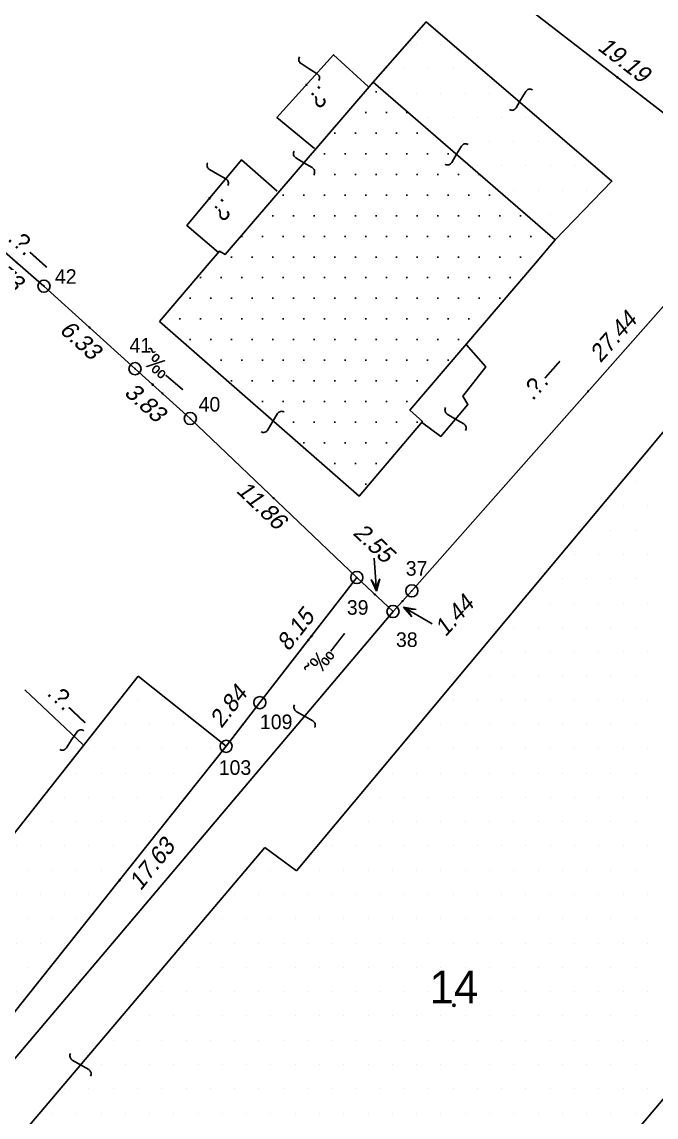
# Model space of a CAD drawing. Header units: millimetres. Extents: x 199469 to 200356, y 746544 to 746866.
# Drawn here: x 200162.6 to 200195.2, y 746653.9 to 746710.3 of the extents above; entities that cross this region are included whole.
import ezdxf
from ezdxf.enums import TextEntityAlignment as Align

# ---------------------------------------------------------------- set-up
doc = ezdxf.new("R2010")
doc.units = ezdxf.units.MM
doc.header["$LTSCALE"] = 3
doc.linetypes.add('DASHED2', pattern=[0.375, 0.25, -0.125])
for name, color, linetype in [('C1603_1', 7, 'Continuous'), ('C1609_1', 52, 'Continuous'), ('C1611_1', 6, 'Continuous'), ('C1660_1', 240, 'Continuous'), ('C1680', 7, 'Continuous'), ('C1690', 7, 'Continuous'), ('gvul_temp', 51, 'Continuous'), ('M2200', 80, 'Continuous'), ('M2299', 80, 'Continuous'), ('M2602', 9, 'Continuous'), ('M2605', 9, 'Continuous')]:
    doc.layers.add(name, color=color, linetype=linetype)
doc.styles.add('HANIT_TEXT', font='hebtxt')
doc.styles.add('HEBTXT', font='hebtxt')
doc.styles.add('HEBTXT2', font='HEBTXT')
doc.styles.add('TAZAR_HEBTXT', font='HEBTXT')

# ---------------------------------------------------------------- blocks, each defined once
blk = doc.blocks.new('M2605_P')
at = {"style": 'HANIT_TEXT'}
blk.add_attdef('NAME', text='', height=1.389, rotation=0, dxfattribs=at).set_placement((0, 0.5), align=Align.BOTTOM_CENTER)
blk.add_attdef('HEIGHT', text='', height=1.6, rotation=0, dxfattribs=at).set_placement((0, -1), align=Align.TOP_CENTER)
at = {"style": 'HANIT_TEXT', "flags": 1}
blk.add_attdef('MARK', text='', height=1.6, rotation=0, dxfattribs=at).set_placement((0, -3), align=Align.TOP_CENTER)
blk = doc.blocks.new('C1692')
at = {"color": 255}
blk.add_circle((0, 0), 0.05, dxfattribs=at)
at = {"style": 'HEBTXT2'}
blk.add_attdef('TEXT', text='', height=1.4, dxfattribs=at).set_placement((0, 1.5), align=Align.MIDDLE)
blk = doc.blocks.new('*X67')
at = {"color": 0}
for p, q in [((200167.5, 746665), (200167.5, 746665)), ((200168.75, 746665), (200168.75, 746665)), ((200165.625, 746663.75), (200165.625, 746663.75)), ((200166.875, 746663.75), (200166.875, 746663.75)), ((200168.125, 746663.75), (200168.125, 746663.75)), ((200169.375, 746663.75), (200169.375, 746663.75)), ((200165, 746662.5), (200165, 746662.5)), ((200166.25, 746662.5), (200166.25, 746662.5)), ((200167.5, 746662.5), (200167.5, 746662.5)), ((200168.75, 746662.5), (200168.75, 746662.5)), ((200170, 746662.5), (200170, 746662.5)), ((200171.25, 746662.5), (200171.25, 746662.5)), ((200164.375, 746661.25), (200164.375, 746661.25)), ((200165.625, 746661.25), (200165.625, 746661.25)), ((200166.875, 746661.25), (200166.875, 746661.25)), ((200168.125, 746661.25), (200168.125, 746661.25)), ((200169.375, 746661.25), (200169.375, 746661.25)), ((200170.625, 746661.25), (200170.625, 746661.25)), ((200163.75, 746660), (200163.75, 746660)), ((200165, 746660), (200165, 746660)), ((200166.25, 746660), (200166.25, 746660)), ((200167.5, 746660), (200167.5, 746660)), ((200168.75, 746660), (200168.75, 746660)), ((200161.875, 746658.75), (200161.875, 746658.75)), ((200163.125, 746658.75), (200163.125, 746658.75)), ((200164.375, 746658.75), (200164.375, 746658.75)), ((200165.625, 746658.75), (200165.625, 746658.75)), ((200166.875, 746658.75), (200166.875, 746658.75)), ((200168.125, 746658.75), (200168.125, 746658.75)), ((200161.25, 746657.5), (200161.25, 746657.5)), ((200162.5, 746657.5), (200162.5, 746657.5)), ((200163.75, 746657.5), (200163.75, 746657.5)), ((200165, 746657.5), (200165, 746657.5)), ((200166.25, 746657.5), (200166.25, 746657.5)), ((200167.5, 746657.5), (200167.5, 746657.5)), ((200160.625, 746656.25), (200160.625, 746656.25)), ((200161.875, 746656.25), (200161.875, 746656.25)), ((200163.125, 746656.25), (200163.125, 746656.25)), ((200164.375, 746656.25), (200164.375, 746656.25)), ((200165.625, 746656.25), (200165.625, 746656.25)), ((200158.75, 746655), (200158.75, 746655)), ((200160, 746655), (200160, 746655)), ((200161.25, 746655), (200161.25, 746655)), ((200162.5, 746655), (200162.5, 746655)), ((200163.75, 746655), (200163.75, 746655)), ((200165, 746655), (200165, 746655)), ((200158.125, 746653.75), (200158.125, 746653.75)), ((200159.375, 746653.75), (200159.375, 746653.75)), ((200160.625, 746653.75), (200160.625, 746653.75)), ((200161.875, 746653.75), (200161.875, 746653.75)), ((200163.125, 746653.75), (200163.125, 746653.75)), ((200164.375, 746653.75), (200164.375, 746653.75)), ((200157.5, 746652.5), (200157.5, 746652.5)), ((200158.75, 746652.5), (200158.75, 746652.5)), ((200160, 746652.5), (200160, 746652.5)), ((200161.25, 746652.5), (200161.25, 746652.5)), ((200162.5, 746652.5), (200162.5, 746652.5)), ((200163.75, 746652.5), (200163.75, 746652.5)), ((200158.125, 746651.25), (200158.125, 746651.25)), ((200159.375, 746651.25), (200159.375, 746651.25)), ((200160.625, 746651.25), (200160.625, 746651.25)), ((200161.875, 746651.25), (200161.875, 746651.25)), ((200160, 746650), (200160, 746650)), ((200161.25, 746650), (200161.25, 746650))]:
    blk.add_line(p, q, dxfattribs=at)
blk = doc.blocks.new('*X84')
at = {"color": 0}
for p, q in [((200181.875, 746698.75), (200181.875, 746698.75)), ((200183.125, 746698.75), (200183.125, 746698.75)), ((200181.25, 746697.5), (200181.25, 746697.5)), ((200182.5, 746697.5), (200182.5, 746697.5)), ((200183.75, 746697.5), (200183.75, 746697.5)), ((200185, 746697.5), (200185, 746697.5)), ((200180.625, 746696.25), (200180.625, 746696.25)), ((200181.875, 746696.25), (200181.875, 746696.25)), ((200183.125, 746696.25), (200183.125, 746696.25)), ((200184.375, 746696.25), (200184.375, 746696.25)), ((200185.625, 746696.25), (200185.625, 746696.25)), ((200182.5, 746695), (200182.5, 746695)), ((200183.75, 746695), (200183.75, 746695)), ((200185, 746695), (200185, 746695)), ((200186.25, 746695), (200186.25, 746695)), ((200187.5, 746695), (200187.5, 746695)), ((200184.375, 746693.75), (200184.375, 746693.75)), ((200185.625, 746693.75), (200185.625, 746693.75)), ((200186.875, 746693.75), (200186.875, 746693.75)), ((200188.125, 746693.75), (200188.125, 746693.75)), ((200189.375, 746693.75), (200189.375, 746693.75)), ((200185, 746692.5), (200185, 746692.5)), ((200186.25, 746692.5), (200186.25, 746692.5)), ((200187.5, 746692.5), (200187.5, 746692.5)), ((200188.75, 746692.5), (200188.75, 746692.5)), ((200190, 746692.5), (200190, 746692.5)), ((200186.875, 746691.25), (200186.875, 746691.25)), ((200188.125, 746691.25), (200188.125, 746691.25)), ((200189.375, 746691.25), (200189.375, 746691.25)), ((200190.625, 746691.25), (200190.625, 746691.25)), ((200187.5, 746690), (200187.5, 746690)), ((200188.75, 746690), (200188.75, 746690)), ((200190, 746690), (200190, 746690))]:
    blk.add_line(p, q, dxfattribs=at)
blk = doc.blocks.new('*X41')
at = {"color": 0}
for p, q in [((200181.875, 746698.75), (200181.875, 746698.75)), ((200183.125, 746698.75), (200183.125, 746698.75)), ((200181.25, 746697.5), (200181.25, 746697.5)), ((200182.5, 746697.5), (200182.5, 746697.5)), ((200183.75, 746697.5), (200183.75, 746697.5)), ((200185, 746697.5), (200185, 746697.5)), ((200180.625, 746696.25), (200180.625, 746696.25)), ((200181.875, 746696.25), (200181.875, 746696.25)), ((200183.125, 746696.25), (200183.125, 746696.25)), ((200184.375, 746696.25), (200184.375, 746696.25)), ((200185.625, 746696.25), (200185.625, 746696.25)), ((200182.5, 746695), (200182.5, 746695)), ((200183.75, 746695), (200183.75, 746695)), ((200185, 746695), (200185, 746695)), ((200186.25, 746695), (200186.25, 746695)), ((200187.5, 746695), (200187.5, 746695)), ((200184.375, 746693.75), (200184.375, 746693.75)), ((200185.625, 746693.75), (200185.625, 746693.75)), ((200186.875, 746693.75), (200186.875, 746693.75)), ((200188.125, 746693.75), (200188.125, 746693.75)), ((200189.375, 746693.75), (200189.375, 746693.75)), ((200185, 746692.5), (200185, 746692.5)), ((200186.25, 746692.5), (200186.25, 746692.5)), ((200187.5, 746692.5), (200187.5, 746692.5)), ((200188.75, 746692.5), (200188.75, 746692.5)), ((200190, 746692.5), (200190, 746692.5)), ((200186.875, 746691.25), (200186.875, 746691.25)), ((200188.125, 746691.25), (200188.125, 746691.25)), ((200189.375, 746691.25), (200189.375, 746691.25)), ((200190.625, 746691.25), (200190.625, 746691.25)), ((200187.5, 746690), (200187.5, 746690)), ((200188.75, 746690), (200188.75, 746690)), ((200190, 746690), (200190, 746690))]:
    blk.add_line(p, q, dxfattribs=at)
blk = doc.blocks.new('C1690')
blk.add_lwpolyline([(0.211, 1.231, 0.414214), (-0.119, 0.772), (0.007, 0), (0.154, -0.774, -0.414214), (-0.163, -1.243)], format="xyb")
blk = doc.blocks.new('C1603')
at = {"color": 255}
blk.add_circle((0, 0), 0.1, dxfattribs=at)
at = {"style": 'HEBTXT2', "width": 3}
blk.add_attdef('CROSS', text='', height=4, dxfattribs=at).set_placement((0, 1.5), align=Align.MIDDLE)
at = {"style": 'HEBTXT2'}
blk.add_attdef('PARCEL_NAME', text='', height=2.7, dxfattribs=at).set_placement((0, 1.5), align=Align.MIDDLE)
at = {"style": 'HEBTXT2', "flags": 1}
for tag, p in [('GUSH', (0, -1)), ('PARCEL_STATUS', (0, -2.5)), ('PARCEL_SOURCE', (0, -4)), ('LEGAL_AREA', (0, -5.5)), ('CALC_AREA', (0, -7)), ('PARCEL_PREVIOUS', (0, -8.5)), ('GUSH_PREVIOUS', (0, -10)), ('TABA_PLAN', (0, -11.5)), ('TABA_MIGRASH', (0, -13)), ('TABA_YEUD', (0, -14.5)), ('COMMENT', (0, -16))]:
    blk.add_attdef(tag, text='', height=1, dxfattribs=at).set_placement(p, align=Align.MIDDLE)
blk = doc.blocks.new('M2602_P')
at = {"style": 'HANIT_TEXT'}
blk.add_attdef('NAME', text='', height=1.389, dxfattribs=at).set_placement((0, 0.5), align=Align.BOTTOM_CENTER)
blk.add_attdef('HEIGHT', text='', height=1.6, dxfattribs=at).set_placement((0, -1), align=Align.TOP_CENTER)
at = {"style": 'HANIT_TEXT', "flags": 1}
blk.add_attdef('MARK', text='', height=1.6, dxfattribs=at).set_placement((0, -3), align=Align.TOP_CENTER)
blk = doc.blocks.new('C1609')
blk.add_circle((0, 0), 0.04)
at = {"style": 'HEBTXT', "width": 10}
blk.add_attdef('CROSS', text='', height=1.4, dxfattribs=at).set_placement((0, 1.5), align=Align.CENTER)
at = {"style": 'HEBTXT'}
for tag in ['LEGAL_LENGTH', 'RADIUS']:
    blk.add_attdef(tag, text='', height=1.4, dxfattribs=at).set_placement((0, 1.5), align=Align.CENTER)
at = {"style": 'HEBTXT', "oblique": 12}
blk.add_attdef('CALC_LENGTH', text='', height=1.4, dxfattribs=at).set_placement((0, -1.5), align=Align.TOP_CENTER)
at = {"style": 'HEBTXT', "flags": 1}
for tag, p in [('LINE_NAME', (0, -4)), ('TOPO', (0, -5.5)), ('COMMENT', (0, -7))]:
    blk.add_attdef(tag, text='', height=1, dxfattribs=at).set_placement(p, align=Align.MIDDLE_CENTER)
blk = doc.blocks.new('C1611')
blk.add_circle((0, 0), 0.5)
at = {"color": 255}
blk.add_point((0, 0), dxfattribs=at)
at = {"style": 'HEBTXT2'}
blk.add_attdef('POINT_NAME', text='', height=1.5, dxfattribs=at).set_placement((0, 1.5), align=Align.BOTTOM_CENTER)
blk.add_attdef('MARK_DESC', text='', height=1.2, dxfattribs=at).set_placement((2, 0), align=Align.MIDDLE_LEFT)
at = {"style": 'HEBTXT2', "flags": 1}
for tag, p in [('MARK', (0, -2)), ('CLASS', (0, -3.5)), ('SOURCE', (0, -5)), ('TOPO', (0, -6.5)), ('HEIGHT', (0, -8)), ('COMMENT', (0, -9.5))]:
    blk.add_attdef(tag, text='', height=1, dxfattribs=at).set_placement(p, align=Align.MIDDLE)
blk = doc.blocks.new('HETZ')
for p, q in [((0, 0), (-1, 0.35)), ((-0.3, 0), (-1, 0.35)), ((0, 0), (-1, -0.35)), ((-1, -0.35), (-0.3, 0))]:
    blk.add_line(p, q)

msp = doc.modelspace()

# ---------------------------------------------------------------- hatches: boundary and pattern name
at = {"layer": 'M2200'}
h = msp.add_hatch(dxfattribs=at)
h.set_pattern_fill('DOTS', color=256, scale=17)
h.set_pattern_definition([(0, (1.0367, 10.3738), (0.53125, 1.0625), [0, -1.0625])])
h.paths.add_polyline_path([(200189.029, 746697.874), (200190.047, 746699.064), (200180.677, 746707.194), (200173.047, 746698.314), (200172.767, 746698.494), (200172.237, 746697.874), (200169.667, 746694.864), (200179.957, 746685.884), (200183.207, 746689.724), (200182.557, 746690.304)])

# ---------------------------------------------------------------- linework, layer by layer
at = {"layer": 'C1660_1'}
for p, q in [((200200.834, 746701.561), (200185.662, 746713.311)), ((200200.834, 746701.561), (200182.662, 746680.999)), ((200160.907, 746699.134), (200163.724, 746696.686)), ((200163.724, 746696.686), (200168.412, 746692.436)), ((200171.256, 746689.874), (200168.412, 746692.436)), ((200171.256, 746689.874), (200179.834, 746681.686)), ((200179.834, 746681.686), (200174.834, 746675.249)), ((200179.834, 746681.686), (200181.693, 746679.936)), ((200182.662, 746680.999), (200181.693, 746679.936)), ((200174.834, 746675.249), (200173.099, 746672.999)), ((200173.099, 746672.999), (200162.127, 746659.204))]:
    msp.add_line(p, q, dxfattribs=at)
at = {"layer": 'C1680', "linetype": 'Continuous'}
for p, q in [((200180.715, 746682.691), (200180.837, 746680.986)), ((200183.716, 746679.296), (200182.238, 746680.164))]:
    msp.add_line(p, q, dxfattribs=at)
at = {"layer": 'gvul_temp'}
for p, q in [((200200.834, 746701.561), (200185.662, 746713.311)), ((200200.834, 746701.561), (200182.662, 746680.999)), ((200160.907, 746699.134), (200163.724, 746696.686)), ((200163.724, 746696.686), (200168.412, 746692.436)), ((200171.256, 746689.874), (200168.412, 746692.436)), ((200171.256, 746689.874), (200179.834, 746681.686)), ((200179.834, 746681.686), (200174.834, 746675.249)), ((200179.834, 746681.686), (200181.693, 746679.936)), ((200182.662, 746680.999), (200181.693, 746679.936)), ((200174.834, 746675.249), (200173.099, 746672.999)), ((200173.099, 746672.999), (200162.127, 746659.204))]:
    msp.add_line(p, q, dxfattribs=at)
at = {"layer": 'M2200'}
for p, q in [((200176.717, 746666.594), (200200.297, 746694.794)), ((200217.257, 746680.494), (200180.667, 746637.154)), ((200151.577, 746644.354), (200181.693, 746679.936)), ((200157.733, 746662.871), (200168.577, 746676.604)), ((200168.577, 746676.604), (200173.099, 746672.999)), ((200161.837, 746652.164), (200175.097, 746667.794)), ((200175.097, 746667.794), (200176.717, 746666.594))]:
    msp.add_line(p, q, dxfattribs=at)
for points in [[(200180.677, 746707.184), (200183.407, 746710.284), (200192.967, 746702.084), (200190.047, 746699.064)], [(200180.677, 746707.184), (200183.407, 746710.284), (200192.967, 746702.084), (200190.047, 746699.064)], [(200177.657, 746703.764), (200175.717, 746705.374), (200178.637, 746708.594), (200180.437, 746706.954)], [(200177.657, 746703.764), (200175.717, 746705.374), (200178.637, 746708.594), (200180.437, 746706.954)], [(200172.237, 746697.874), (200172.767, 746698.494), (200173.047, 746698.314), (200180.677, 746707.194), (200190.047, 746699.064), (200189.029, 746697.874)], [(200172.237, 746697.874), (200172.767, 746698.494), (200173.047, 746698.314), (200180.677, 746707.194), (200190.047, 746699.064), (200189.029, 746697.874)], [(200175.727, 746701.574), (200173.897, 746703.194), (200171.087, 746699.814), (200172.704, 746698.421)], [(200175.727, 746701.574), (200173.897, 746703.194), (200171.087, 746699.814), (200172.704, 746698.421)], [(200169.667, 746694.864), (200172.237, 746697.874)], [(200189.029, 746697.874), (200182.557, 746690.304), (200183.207, 746689.724), (200179.957, 746685.884), (200169.667, 746694.864)], [(200185.453, 746693.691), (200186.467, 746692.534), (200185.287, 746691.024), (200185.547, 746690.594), (200184.147, 746688.954), (200183.168, 746689.678)]]:
    msp.add_lwpolyline(points, dxfattribs=at)
at = {"layer": 'M2299'}
for p, q in [((200194.787, 746687.874), (200194.787, 746687.874)), ((200194.162, 746686.624), (200194.162, 746686.624)), ((200193.537, 746685.374), (200193.537, 746685.374)), ((200194.787, 746685.374), (200194.787, 746685.374)), ((200191.662, 746684.124), (200191.662, 746684.124)), ((200192.912, 746684.124), (200192.912, 746684.124)), ((200194.162, 746684.124), (200194.162, 746684.124)), ((200191.037, 746682.874), (200191.037, 746682.874)), ((200192.287, 746682.874), (200192.287, 746682.874)), ((200193.537, 746682.874), (200193.537, 746682.874)), ((200194.787, 746682.874), (200194.787, 746682.874)), ((200190.412, 746681.624), (200190.412, 746681.624)), ((200191.662, 746681.624), (200191.662, 746681.624)), ((200192.912, 746681.624), (200192.912, 746681.624)), ((200194.162, 746681.624), (200194.162, 746681.624)), ((200188.537, 746680.374), (200188.537, 746680.374)), ((200189.787, 746680.374), (200189.787, 746680.374)), ((200191.037, 746680.374), (200191.037, 746680.374)), ((200192.287, 746680.374), (200192.287, 746680.374)), ((200193.537, 746680.374), (200193.537, 746680.374)), ((200194.787, 746680.374), (200194.787, 746680.374)), ((200187.912, 746679.124), (200187.912, 746679.124)), ((200189.162, 746679.124), (200189.162, 746679.124)), ((200190.412, 746679.124), (200190.412, 746679.124)), ((200191.662, 746679.124), (200191.662, 746679.124)), ((200192.912, 746679.124), (200192.912, 746679.124)), ((200194.162, 746679.124), (200194.162, 746679.124)), ((200187.287, 746677.874), (200187.287, 746677.874)), ((200188.537, 746677.874), (200188.537, 746677.874)), ((200189.787, 746677.874), (200189.787, 746677.874)), ((200191.037, 746677.874), (200191.037, 746677.874)), ((200192.287, 746677.874), (200192.287, 746677.874)), ((200193.537, 746677.874), (200193.537, 746677.874)), ((200194.787, 746677.874), (200194.787, 746677.874)), ((200185.412, 746676.624), (200185.412, 746676.624)), ((200186.662, 746676.624), (200186.662, 746676.624)), ((200187.912, 746676.624), (200187.912, 746676.624)), ((200189.162, 746676.624), (200189.162, 746676.624)), ((200190.412, 746676.624), (200190.412, 746676.624)), ((200191.662, 746676.624), (200191.662, 746676.624)), ((200192.912, 746676.624), (200192.912, 746676.624)), ((200194.162, 746676.624), (200194.162, 746676.624)), ((200184.787, 746675.374), (200184.787, 746675.374)), ((200186.037, 746675.374), (200186.037, 746675.374)), ((200187.287, 746675.374), (200187.287, 746675.374)), ((200188.537, 746675.374), (200188.537, 746675.374)), ((200189.787, 746675.374), (200189.787, 746675.374)), ((200191.037, 746675.374), (200191.037, 746675.374)), ((200192.287, 746675.374), (200192.287, 746675.374)), ((200193.537, 746675.374), (200193.537, 746675.374)), ((200194.787, 746675.374), (200194.787, 746675.374)), ((200184.162, 746674.124), (200184.162, 746674.124)), ((200185.412, 746674.124), (200185.412, 746674.124)), ((200186.662, 746674.124), (200186.662, 746674.124)), ((200187.912, 746674.124), (200187.912, 746674.124)), ((200189.162, 746674.124), (200189.162, 746674.124)), ((200190.412, 746674.124), (200190.412, 746674.124)), ((200191.662, 746674.124), (200191.662, 746674.124)), ((200192.912, 746674.124), (200192.912, 746674.124)), ((200194.162, 746674.124), (200194.162, 746674.124)), ((200182.287, 746672.874), (200182.287, 746672.874)), ((200183.537, 746672.874), (200183.537, 746672.874)), ((200184.787, 746672.874), (200184.787, 746672.874)), ((200186.037, 746672.874), (200186.037, 746672.874)), ((200187.287, 746672.874), (200187.287, 746672.874)), ((200188.537, 746672.874), (200188.537, 746672.874)), ((200189.787, 746672.874), (200189.787, 746672.874)), ((200191.037, 746672.874), (200191.037, 746672.874)), ((200192.287, 746672.874), (200192.287, 746672.874)), ((200193.537, 746672.874), (200193.537, 746672.874)), ((200194.787, 746672.874), (200194.787, 746672.874)), ((200181.662, 746671.624), (200181.662, 746671.624)), ((200182.912, 746671.624), (200182.912, 746671.624)), ((200184.162, 746671.624), (200184.162, 746671.624)), ((200185.412, 746671.624), (200185.412, 746671.624)), ((200186.662, 746671.624), (200186.662, 746671.624)), ((200187.912, 746671.624), (200187.912, 746671.624)), ((200189.162, 746671.624), (200189.162, 746671.624)), ((200190.412, 746671.624), (200190.412, 746671.624)), ((200191.662, 746671.624), (200191.662, 746671.624)), ((200192.912, 746671.624), (200192.912, 746671.624)), ((200194.162, 746671.624), (200194.162, 746671.624)), ((200181.037, 746670.374), (200181.037, 746670.374)), ((200182.287, 746670.374), (200182.287, 746670.374)), ((200183.537, 746670.374), (200183.537, 746670.374)), ((200184.787, 746670.374), (200184.787, 746670.374)), ((200186.037, 746670.374), (200186.037, 746670.374)), ((200187.287, 746670.374), (200187.287, 746670.374)), ((200188.537, 746670.374), (200188.537, 746670.374)), ((200189.787, 746670.374), (200189.787, 746670.374)), ((200191.037, 746670.374), (200191.037, 746670.374)), ((200192.287, 746670.374), (200192.287, 746670.374)), ((200193.537, 746670.374), (200193.537, 746670.374)), ((200194.787, 746670.374), (200194.787, 746670.374)), ((200179.162, 746669.124), (200179.162, 746669.124)), ((200180.412, 746669.124), (200180.412, 746669.124)), ((200181.662, 746669.124), (200181.662, 746669.124)), ((200182.912, 746669.124), (200182.912, 746669.124)), ((200184.162, 746669.124), (200184.162, 746669.124)), ((200185.412, 746669.124), (200185.412, 746669.124)), ((200186.662, 746669.124), (200186.662, 746669.124)), ((200187.912, 746669.124), (200187.912, 746669.124)), ((200189.162, 746669.124), (200189.162, 746669.124)), ((200190.412, 746669.124), (200190.412, 746669.124)), ((200191.662, 746669.124), (200191.662, 746669.124)), ((200192.912, 746669.124), (200192.912, 746669.124)), ((200194.162, 746669.124), (200194.162, 746669.124)), ((200178.537, 746667.874), (200178.537, 746667.874)), ((200179.787, 746667.874), (200179.787, 746667.874)), ((200181.037, 746667.874), (200181.037, 746667.874)), ((200182.287, 746667.874), (200182.287, 746667.874)), ((200183.537, 746667.874), (200183.537, 746667.874)), ((200184.787, 746667.874), (200184.787, 746667.874)), ((200186.037, 746667.874), (200186.037, 746667.874)), ((200187.287, 746667.874), (200187.287, 746667.874)), ((200188.537, 746667.874), (200188.537, 746667.874)), ((200189.787, 746667.874), (200189.787, 746667.874)), ((200191.037, 746667.874), (200191.037, 746667.874)), ((200192.287, 746667.874), (200192.287, 746667.874)), ((200193.537, 746667.874), (200193.537, 746667.874)), ((200194.787, 746667.874), (200194.787, 746667.874)), ((200174.162, 746666.624), (200174.162, 746666.624)), ((200175.412, 746666.624), (200175.412, 746666.624)), ((200176.662, 746666.624), (200176.662, 746666.624)), ((200177.912, 746666.624), (200177.912, 746666.624)), ((200179.162, 746666.624), (200179.162, 746666.624)), ((200180.412, 746666.624), (200180.412, 746666.624)), ((200181.662, 746666.624), (200181.662, 746666.624)), ((200182.912, 746666.624), (200182.912, 746666.624)), ((200184.162, 746666.624), (200184.162, 746666.624)), ((200185.412, 746666.624), (200185.412, 746666.624)), ((200186.662, 746666.624), (200186.662, 746666.624)), ((200187.912, 746666.624), (200187.912, 746666.624)), ((200189.162, 746666.624), (200189.162, 746666.624)), ((200190.412, 746666.624), (200190.412, 746666.624)), ((200191.662, 746666.624), (200191.662, 746666.624)), ((200192.912, 746666.624), (200192.912, 746666.624)), ((200194.162, 746666.624), (200194.162, 746666.624)), ((200173.537, 746665.374), (200173.537, 746665.374)), ((200174.787, 746665.374), (200174.787, 746665.374)), ((200176.037, 746665.374), (200176.037, 746665.374)), ((200177.287, 746665.374), (200177.287, 746665.374)), ((200178.537, 746665.374), (200178.537, 746665.374)), ((200179.787, 746665.374), (200179.787, 746665.374)), ((200181.037, 746665.374), (200181.037, 746665.374)), ((200182.287, 746665.374), (200182.287, 746665.374)), ((200183.537, 746665.374), (200183.537, 746665.374)), ((200184.787, 746665.374), (200184.787, 746665.374)), ((200186.037, 746665.374), (200186.037, 746665.374)), ((200187.287, 746665.374), (200187.287, 746665.374)), ((200188.537, 746665.374), (200188.537, 746665.374)), ((200189.787, 746665.374), (200189.787, 746665.374)), ((200191.037, 746665.374), (200191.037, 746665.374)), ((200192.287, 746665.374), (200192.287, 746665.374)), ((200193.537, 746665.374), (200193.537, 746665.374)), ((200194.787, 746665.374), (200194.787, 746665.374)), ((200172.912, 746664.124), (200172.912, 746664.124)), ((200174.162, 746664.124), (200174.162, 746664.124)), ((200175.412, 746664.124), (200175.412, 746664.124)), ((200176.662, 746664.124), (200176.662, 746664.124)), ((200177.912, 746664.124), (200177.912, 746664.124)), ((200179.162, 746664.124), (200179.162, 746664.124)), ((200180.412, 746664.124), (200180.412, 746664.124)), ((200181.662, 746664.124), (200181.662, 746664.124)), ((200182.912, 746664.124), (200182.912, 746664.124)), ((200184.162, 746664.124), (200184.162, 746664.124)), ((200185.412, 746664.124), (200185.412, 746664.124)), ((200186.662, 746664.124), (200186.662, 746664.124)), ((200187.912, 746664.124), (200187.912, 746664.124)), ((200189.162, 746664.124), (200189.162, 746664.124)), ((200190.412, 746664.124), (200190.412, 746664.124)), ((200191.662, 746664.124), (200191.662, 746664.124)), ((200192.912, 746664.124), (200192.912, 746664.124)), ((200194.162, 746664.124), (200194.162, 746664.124)), ((200171.037, 746662.874), (200171.037, 746662.874)), ((200172.287, 746662.874), (200172.287, 746662.874)), ((200173.537, 746662.874), (200173.537, 746662.874)), ((200174.787, 746662.874), (200174.787, 746662.874)), ((200176.037, 746662.874), (200176.037, 746662.874)), ((200177.287, 746662.874), (200177.287, 746662.874)), ((200178.537, 746662.874), (200178.537, 746662.874)), ((200179.787, 746662.874), (200179.787, 746662.874)), ((200181.037, 746662.874), (200181.037, 746662.874)), ((200182.287, 746662.874), (200182.287, 746662.874)), ((200183.537, 746662.874), (200183.537, 746662.874)), ((200184.787, 746662.874), (200184.787, 746662.874)), ((200186.037, 746662.874), (200186.037, 746662.874)), ((200187.287, 746662.874), (200187.287, 746662.874)), ((200188.537, 746662.874), (200188.537, 746662.874)), ((200189.787, 746662.874), (200189.787, 746662.874)), ((200191.037, 746662.874), (200191.037, 746662.874)), ((200192.287, 746662.874), (200192.287, 746662.874)), ((200193.537, 746662.874), (200193.537, 746662.874)), ((200194.787, 746662.874), (200194.787, 746662.874)), ((200170.412, 746661.624), (200170.412, 746661.624)), ((200171.662, 746661.624), (200171.662, 746661.624)), ((200172.912, 746661.624), (200172.912, 746661.624)), ((200174.162, 746661.624), (200174.162, 746661.624)), ((200175.412, 746661.624), (200175.412, 746661.624)), ((200176.662, 746661.624), (200176.662, 746661.624)), ((200177.912, 746661.624), (200177.912, 746661.624)), ((200179.162, 746661.624), (200179.162, 746661.624)), ((200180.412, 746661.624), (200180.412, 746661.624)), ((200181.662, 746661.624), (200181.662, 746661.624)), ((200182.912, 746661.624), (200182.912, 746661.624)), ((200184.162, 746661.624), (200184.162, 746661.624)), ((200185.412, 746661.624), (200185.412, 746661.624)), ((200186.662, 746661.624), (200186.662, 746661.624)), ((200187.912, 746661.624), (200187.912, 746661.624)), ((200189.162, 746661.624), (200189.162, 746661.624)), ((200190.412, 746661.624), (200190.412, 746661.624)), ((200191.662, 746661.624), (200191.662, 746661.624)), ((200192.912, 746661.624), (200192.912, 746661.624)), ((200194.162, 746661.624), (200194.162, 746661.624)), ((200169.787, 746660.374), (200169.787, 746660.374)), ((200171.037, 746660.374), (200171.037, 746660.374)), ((200172.287, 746660.374), (200172.287, 746660.374)), ((200173.537, 746660.374), (200173.537, 746660.374)), ((200174.787, 746660.374), (200174.787, 746660.374)), ((200176.037, 746660.374), (200176.037, 746660.374)), ((200177.287, 746660.374), (200177.287, 746660.374)), ((200178.537, 746660.374), (200178.537, 746660.374)), ((200179.787, 746660.374), (200179.787, 746660.374)), ((200181.037, 746660.374), (200181.037, 746660.374)), ((200182.287, 746660.374), (200182.287, 746660.374)), ((200183.537, 746660.374), (200183.537, 746660.374)), ((200184.787, 746660.374), (200184.787, 746660.374)), ((200186.037, 746660.374), (200186.037, 746660.374)), ((200187.287, 746660.374), (200187.287, 746660.374)), ((200188.537, 746660.374), (200188.537, 746660.374)), ((200189.787, 746660.374), (200189.787, 746660.374)), ((200191.037, 746660.374), (200191.037, 746660.374)), ((200192.287, 746660.374), (200192.287, 746660.374)), ((200193.537, 746660.374), (200193.537, 746660.374)), ((200194.787, 746660.374), (200194.787, 746660.374)), ((200167.912, 746659.124), (200167.912, 746659.124)), ((200169.162, 746659.124), (200169.162, 746659.124)), ((200170.412, 746659.124), (200170.412, 746659.124)), ((200171.662, 746659.124), (200171.662, 746659.124)), ((200172.912, 746659.124), (200172.912, 746659.124)), ((200174.162, 746659.124), (200174.162, 746659.124)), ((200175.412, 746659.124), (200175.412, 746659.124)), ((200176.662, 746659.124), (200176.662, 746659.124)), ((200177.912, 746659.124), (200177.912, 746659.124)), ((200179.162, 746659.124), (200179.162, 746659.124)), ((200180.412, 746659.124), (200180.412, 746659.124)), ((200181.662, 746659.124), (200181.662, 746659.124)), ((200182.912, 746659.124), (200182.912, 746659.124)), ((200184.162, 746659.124), (200184.162, 746659.124)), ((200185.412, 746659.124), (200185.412, 746659.124)), ((200186.662, 746659.124), (200186.662, 746659.124)), ((200187.912, 746659.124), (200187.912, 746659.124)), ((200189.162, 746659.124), (200189.162, 746659.124)), ((200190.412, 746659.124), (200190.412, 746659.124)), ((200191.662, 746659.124), (200191.662, 746659.124)), ((200192.912, 746659.124), (200192.912, 746659.124)), ((200194.162, 746659.124), (200194.162, 746659.124)), ((200167.287, 746657.874), (200167.287, 746657.874)), ((200168.537, 746657.874), (200168.537, 746657.874)), ((200169.787, 746657.874), (200169.787, 746657.874)), ((200171.037, 746657.874), (200171.037, 746657.874)), ((200172.287, 746657.874), (200172.287, 746657.874)), ((200173.537, 746657.874), (200173.537, 746657.874)), ((200174.787, 746657.874), (200174.787, 746657.874)), ((200176.037, 746657.874), (200176.037, 746657.874)), ((200177.287, 746657.874), (200177.287, 746657.874)), ((200178.537, 746657.874), (200178.537, 746657.874)), ((200179.787, 746657.874), (200179.787, 746657.874)), ((200181.037, 746657.874), (200181.037, 746657.874)), ((200182.287, 746657.874), (200182.287, 746657.874)), ((200183.537, 746657.874), (200183.537, 746657.874)), ((200184.787, 746657.874), (200184.787, 746657.874)), ((200186.037, 746657.874), (200186.037, 746657.874)), ((200187.287, 746657.874), (200187.287, 746657.874)), ((200188.537, 746657.874), (200188.537, 746657.874)), ((200189.787, 746657.874), (200189.787, 746657.874)), ((200191.037, 746657.874), (200191.037, 746657.874)), ((200192.287, 746657.874), (200192.287, 746657.874)), ((200193.537, 746657.874), (200193.537, 746657.874)), ((200194.787, 746657.874), (200194.787, 746657.874)), ((200166.662, 746656.624), (200166.662, 746656.624)), ((200167.912, 746656.624), (200167.912, 746656.624)), ((200169.162, 746656.624), (200169.162, 746656.624)), ((200170.412, 746656.624), (200170.412, 746656.624)), ((200171.662, 746656.624), (200171.662, 746656.624)), ((200172.912, 746656.624), (200172.912, 746656.624)), ((200174.162, 746656.624), (200174.162, 746656.624)), ((200175.412, 746656.624), (200175.412, 746656.624)), ((200176.662, 746656.624), (200176.662, 746656.624)), ((200177.912, 746656.624), (200177.912, 746656.624)), ((200179.162, 746656.624), (200179.162, 746656.624)), ((200180.412, 746656.624), (200180.412, 746656.624)), ((200181.662, 746656.624), (200181.662, 746656.624)), ((200182.912, 746656.624), (200182.912, 746656.624)), ((200184.162, 746656.624), (200184.162, 746656.624)), ((200185.412, 746656.624), (200185.412, 746656.624)), ((200186.662, 746656.624), (200186.662, 746656.624)), ((200187.912, 746656.624), (200187.912, 746656.624)), ((200189.162, 746656.624), (200189.162, 746656.624)), ((200190.412, 746656.624), (200190.412, 746656.624)), ((200191.662, 746656.624), (200191.662, 746656.624)), ((200192.912, 746656.624), (200192.912, 746656.624)), ((200194.162, 746656.624), (200194.162, 746656.624)), ((200164.787, 746655.374), (200164.787, 746655.374)), ((200166.037, 746655.374), (200166.037, 746655.374)), ((200167.287, 746655.374), (200167.287, 746655.374)), ((200168.537, 746655.374), (200168.537, 746655.374)), ((200169.787, 746655.374), (200169.787, 746655.374)), ((200171.037, 746655.374), (200171.037, 746655.374)), ((200172.287, 746655.374), (200172.287, 746655.374)), ((200173.537, 746655.374), (200173.537, 746655.374)), ((200174.787, 746655.374), (200174.787, 746655.374)), ((200176.037, 746655.374), (200176.037, 746655.374)), ((200177.287, 746655.374), (200177.287, 746655.374)), ((200178.537, 746655.374), (200178.537, 746655.374)), ((200179.787, 746655.374), (200179.787, 746655.374)), ((200181.037, 746655.374), (200181.037, 746655.374)), ((200182.287, 746655.374), (200182.287, 746655.374)), ((200183.537, 746655.374), (200183.537, 746655.374)), ((200184.787, 746655.374), (200184.787, 746655.374)), ((200186.037, 746655.374), (200186.037, 746655.374)), ((200187.287, 746655.374), (200187.287, 746655.374)), ((200188.537, 746655.374), (200188.537, 746655.374)), ((200189.787, 746655.374), (200189.787, 746655.374)), ((200191.037, 746655.374), (200191.037, 746655.374)), ((200192.287, 746655.374), (200192.287, 746655.374)), ((200193.537, 746655.374), (200193.537, 746655.374)), ((200194.787, 746655.374), (200194.787, 746655.374)), ((200164.162, 746654.124), (200164.162, 746654.124)), ((200165.412, 746654.124), (200165.412, 746654.124)), ((200166.662, 746654.124), (200166.662, 746654.124)), ((200167.912, 746654.124), (200167.912, 746654.124)), ((200169.162, 746654.124), (200169.162, 746654.124)), ((200170.412, 746654.124), (200170.412, 746654.124)), ((200171.662, 746654.124), (200171.662, 746654.124)), ((200172.912, 746654.124), (200172.912, 746654.124)), ((200174.162, 746654.124), (200174.162, 746654.124)), ((200175.412, 746654.124), (200175.412, 746654.124)), ((200176.662, 746654.124), (200176.662, 746654.124)), ((200177.912, 746654.124), (200177.912, 746654.124)), ((200179.162, 746654.124), (200179.162, 746654.124)), ((200180.412, 746654.124), (200180.412, 746654.124)), ((200181.662, 746654.124), (200181.662, 746654.124)), ((200182.912, 746654.124), (200182.912, 746654.124)), ((200184.162, 746654.124), (200184.162, 746654.124)), ((200185.412, 746654.124), (200185.412, 746654.124)), ((200186.662, 746654.124), (200186.662, 746654.124)), ((200187.912, 746654.124), (200187.912, 746654.124)), ((200189.162, 746654.124), (200189.162, 746654.124)), ((200190.412, 746654.124), (200190.412, 746654.124)), ((200191.662, 746654.124), (200191.662, 746654.124)), ((200192.912, 746654.124), (200192.912, 746654.124)), ((200194.162, 746654.124), (200194.162, 746654.124))]:
    msp.add_line(p, q, dxfattribs=at)
at = {"layer": 'M2602', "elevation": 100, "flags": 128}
msp.add_lwpolyline([(200200.834, 746701.561), (200182.662, 746680.999)], dxfattribs=at)
at = {"layer": 'M2602', "flags": 128}
msp.add_lwpolyline([(200179.834, 746681.686), (200174.834, 746675.249)], dxfattribs=at)
at = {"layer": 'M2602'}
msp.add_lwpolyline([(200165.717, 746673.094), (200162.737, 746675.914)], dxfattribs=at)

# ---------------------------------------------------------------- block references
at = {"layer": 'C1603_1'}
ref = msp.add_blockref('C1603', (200184.831, 746659.672), dxfattribs=dict(at, xscale=0.6250000000000002, yscale=0.6250000000000002, zscale=0.6250000000000002))
ref.add_attrib('PARCEL_NAME', '14', dxfattribs={"layer": '0', "height": 1.6875, "style": 'TAZAR_HEBTXT'}).set_placement((200184.831, 746660.609), align=Align.MIDDLE)
at = {"layer": 'C1609_1', "linetype": 'DASHED2'}
ref = msp.add_blockref('C1609', (200193.248, 746707.436), dxfattribs=dict(at, xscale=0.625, yscale=0.625, zscale=0.625, rotation=322.2437205715648))
ref.add_attrib('CALC_LENGTH', '19.19', dxfattribs={"layer": '0', "height": 0.875, "rotation": 322.2437, "style": 'HEBTXT2', "oblique": 12}).set_placement((200193.865, 746708.691), align=Align.TOP_CENTER)
ref = msp.add_blockref('C1609', (200162.315, 746697.91), dxfattribs=dict(at, xscale=0.625, yscale=0.625, zscale=0.625, rotation=319.0198751597558))
ref.add_attrib('CALC_LENGTH', '3.73', dxfattribs={"layer": '0', "height": 0.875, "rotation": 319.0199, "style": 'HEBTXT2', "oblique": 12}).set_placement((200161.894, 746697.774), align=Align.TOP_CENTER)
ref = msp.add_blockref('C1609', (200191.748, 746691.28), dxfattribs=dict(at, xscale=0.625, yscale=0.625, zscale=0.625, rotation=48.53168695866513))
ref.add_attrib('CALC_LENGTH', '27.44', dxfattribs={"layer": '0', "height": 0.875, "rotation": 408.5317, "style": 'HEBTXT2', "oblique": 12}).set_placement((200192.684, 746694.376), align=Align.TOP_CENTER)
ref = msp.add_blockref('C1609', (200166.068, 746694.561), dxfattribs=dict(at, xscale=0.625, yscale=0.625, zscale=0.625, rotation=317.8024515198668))
ref.add_attrib('CALC_LENGTH', '6.33', dxfattribs={"layer": '0', "height": 0.875, "rotation": 317.8025, "style": 'HEBTXT2', "oblique": 12}).set_placement((200165.906, 746694.249), align=Align.TOP_CENTER)
ref = msp.add_blockref('C1609', (200169.834, 746691.155), dxfattribs=dict(at, xscale=0.625, yscale=0.625, zscale=0.625, rotation=317.9785216274954))
ref.add_attrib('CALC_LENGTH', '3.83', dxfattribs={"layer": '0', "height": 0.875, "rotation": 317.9785, "style": 'HEBTXT2', "oblique": 12}).set_placement((200169.241, 746691.033), align=Align.TOP_CENTER)
ref = msp.add_blockref('C1609', (200175.545, 746685.78), dxfattribs=dict(at, xscale=0.625, yscale=0.625, zscale=0.625, rotation=316.3346187239864))
ref.add_attrib('CALC_LENGTH', '11.86', dxfattribs={"layer": '0', "height": 0.875, "rotation": 316.3346, "style": 'HEBTXT2', "oblique": 12}).set_placement((200175.24, 746685.739), align=Align.TOP_CENTER)
ref = msp.add_blockref('C1609', (200180.763, 746680.811), dxfattribs=dict(at, xscale=0.625, yscale=0.625, zscale=0.625, rotation=316.7360890618324))
ref.add_attrib('CALC_LENGTH', '2.55', dxfattribs={"layer": '0', "height": 0.875, "rotation": 316.7361, "style": 'HEBTXT2', "oblique": 12}).set_placement((200181.014, 746683.792), align=Align.TOP_CENTER)
ref = msp.add_blockref('C1609', (200182.177, 746680.468), dxfattribs=dict(at, xscale=0.625, yscale=0.625, zscale=0.625, rotation=47.64401764341824))
ref.add_attrib('CALC_LENGTH', '1.44', dxfattribs={"layer": '0', "height": 0.875, "rotation": 407.644, "style": 'HEBTXT2', "oblique": 12}).set_placement((200184.511, 746680.026), align=Align.TOP_CENTER)
ref = msp.add_blockref('C1609', (200177.334, 746678.468), dxfattribs=dict(at, xscale=0.625, yscale=0.625, zscale=0.625, rotation=52.16354746583237))
ref.add_attrib('CALC_LENGTH', '8.15', dxfattribs={"layer": '0', "height": 0.875, "rotation": 412.1635, "style": 'HEBTXT2', "oblique": 12}).set_placement((200176.316, 746679.279), align=Align.TOP_CENTER)
ref = msp.add_blockref('C1609', (200173.966, 746674.124), dxfattribs=dict(at, xscale=0.625, yscale=0.625, zscale=0.625, rotation=52.37336702520617))
ref.add_attrib('CALC_LENGTH', '2.84', dxfattribs={"layer": '0', "height": 0.875, "rotation": 412.3734, "style": 'HEBTXT2', "oblique": 12}).set_placement((200172.858, 746675.322), align=Align.TOP_CENTER)
ref = msp.add_blockref('C1609', (200167.613, 746666.101), dxfattribs=dict(at, xscale=0.625, yscale=0.625, zscale=0.625, rotation=51.50136980859408))
ref.add_attrib('CALC_LENGTH', '17.63', dxfattribs={"layer": '0', "height": 0.875, "rotation": 411.5014, "style": 'HEBTXT2', "oblique": 12}).set_placement((200168.927, 746667.215), align=Align.TOP_CENTER)
at = {"layer": 'C1611_1', "linetype": 'DASHED2'}
ref = msp.add_blockref('C1611', (200163.724, 746696.686, 200), dxfattribs=dict(at, xscale=0.625, yscale=0.625, zscale=0.625))
ref.add_attrib('POINT_NAME', '42', dxfattribs={"layer": '0', "height": 0.75, "style": 'HEBTXT2'}).set_placement((200164.846, 746696.581, 200), align=Align.BOTTOM_CENTER)
ref = msp.add_blockref('C1611', (200168.412, 746692.436, 200), dxfattribs=dict(at, xscale=0.625, yscale=0.625, zscale=0.625))
ref.add_attrib('POINT_NAME', '41', dxfattribs={"layer": '0', "height": 0.75, "style": 'HEBTXT2'}).set_placement((200168.683, 746693.038, 200), align=Align.BOTTOM_CENTER)
ref = msp.add_blockref('C1611', (200171.256, 746689.874, 200), dxfattribs=dict(at, xscale=0.625, yscale=0.625, zscale=0.625))
ref.add_attrib('POINT_NAME', '40', dxfattribs={"layer": '0', "height": 0.75, "style": 'HEBTXT2'}).set_placement((200172.242, 746690.006, 200), align=Align.BOTTOM_CENTER)
ref = msp.add_blockref('C1611', (200182.662, 746680.999, 200), dxfattribs=dict(at, xscale=0.625, yscale=0.625, zscale=0.625))
ref.add_attrib('POINT_NAME', '37', dxfattribs={"layer": '0', "height": 0.75, "style": 'HEBTXT2'}).set_placement((200182.906, 746681.558, 200), align=Align.BOTTOM_CENTER)
ref = msp.add_blockref('C1611', (200179.834, 746681.686, 200), dxfattribs=dict(at, xscale=0.625, yscale=0.625, zscale=0.625))
ref.add_attrib('POINT_NAME', '39', dxfattribs={"layer": '0', "height": 0.75, "style": 'HEBTXT2'}).set_placement((200179.873, 746679.549, 200), align=Align.BOTTOM_CENTER)
ref = msp.add_blockref('C1611', (200181.693, 746679.936, 200), dxfattribs=dict(at, xscale=0.625, yscale=0.625, zscale=0.625))
ref.add_attrib('POINT_NAME', '38', dxfattribs={"layer": '0', "height": 0.75, "style": 'HEBTXT2'}).set_placement((200182.404, 746677.89, 200), align=Align.BOTTOM_CENTER)
ref = msp.add_blockref('C1611', (200174.834, 746675.249, 200), dxfattribs=dict(at, xscale=0.625, yscale=0.625, zscale=0.625))
ref.add_attrib('POINT_NAME', '109', dxfattribs={"layer": '0', "height": 0.75, "style": 'HEBTXT2'}).set_placement((200175.679, 746673.661, 200), align=Align.BOTTOM_CENTER)
ref = msp.add_blockref('C1611', (200173.099, 746672.999, 200), dxfattribs=dict(at, xscale=0.625, yscale=0.625, zscale=0.625))
ref.add_attrib('POINT_NAME', '103', dxfattribs={"layer": '0', "height": 0.75, "style": 'HEBTXT2'}).set_placement((200173.557, 746671.306, 200), align=Align.BOTTOM_CENTER)
at = {"layer": 'C1680', "linetype": 'DASHED2'}
for p, xscale, yscale, zscale, rotation in [((200180.837, 746680.986), 0.625, 0.625, 0.625, 274.0887514275379), ((200182.238, 746680.164), 0.6249999999999998, 0.6249999999999998, 0.6249999999999998, 149.5791898241914)]:
    msp.add_blockref('HETZ', p, dxfattribs=dict(at, xscale=xscale, yscale=yscale, zscale=zscale, rotation=rotation))
at = {"layer": 'C1690'}
for p, xscale, yscale, zscale, rotation in [((200177.367, 746707.872), 0.625, 0.625, 0.625, 47.79724352246168), ((200188.271, 746706.295), 0.6250000000000002, 0.6250000000000002, 0.6250000000000002, 319.053041210307), ((200184.958, 746703.479), 0.6250000000000002, 0.6250000000000002, 0.6250000000000002, 319.053041210307), ((200177.104, 746703.035), 0.625, 0.625, 0.625, 49.32969990997417), ((200172.661, 746702.445), 0.6249999999999998, 0.6249999999999998, 0.6249999999999998, 50.26118772350894), ((200175.49, 746689.712), 0.6250000000000002, 0.6250000000000002, 0.6250000000000002, 319.053041210307), ((200184.903, 746689.84), 0.625, 0.625, 0.625, 49.51398845777168), ((200177.131, 746674.545), 0.6250000000000006, 0.6250000000000006, 0.6250000000000006, 49.75405406831008), ((200165.144, 746673.335), 0.625, 0.625, 0.625, 316.5801724719599), ((200165.596, 746656.595), 0.6250000000000002, 0.6250000000000002, 0.6250000000000002, 49.68977523462983)]:
    msp.add_blockref('C1690', p, dxfattribs=dict(at, xscale=xscale, yscale=yscale, zscale=zscale, rotation=rotation))
at = {"layer": 'M2299'}
for name in ['*X84', '*X41', '*X67']:
    msp.add_blockref(name, (1.037, 10.374), dxfattribs=at)
at = {"layer": 'M2602', "xscale": 0.6249999999999999, "yscale": 0.6249999999999999, "zscale": 0.6249999999999999, "rotation": 319.4884168367635}
msp.add_blockref('C1692', (200169.318, 746691.62), dxfattribs=at).add_auto_attribs({'TEXT': '˜‰—'})
at = {"layer": 'M2602'}
ref = msp.add_blockref('M2602_P', (200190.081, 746689.83), dxfattribs=dict(at, xscale=0.625, yscale=0.625, zscale=0.625, rotation=48.51351194217771))
ref.add_attrib('NAME', '.\x81.—', dxfattribs={"layer": '0', "height": 0.875, "rotation": 48.5135, "style": 'HANIT_TEXT'}).set_placement((200189.906, 746691.512), align=Align.BOTTOM_CENTER)
ref = msp.add_blockref('C1692', (200177.487, 746678.658), dxfattribs=dict(at, xscale=0.6249999999999999, yscale=0.6249999999999999, zscale=0.6249999999999999, rotation=52.26646458936612))
ref.add_attrib('TEXT', '˜‰—', dxfattribs={"layer": '0', "height": 0.875, "rotation": 52.2665, "style": 'HEBTXT2'}).set_placement((200178.265, 746677.816), align=Align.MIDDLE)
at = {"layer": 'M2605'}
for p, xscale, yscale, zscale, rotation in [((200177.239, 746707.052), 0.6249999999999999, 0.6249999999999999, 0.6249999999999999, 227.7972435214309), ((200172.25, 746701.213), 0.625, 0.625, 0.625, 230.2611877235089)]:
    msp.add_blockref('C1692', p, dxfattribs=dict(at, xscale=xscale, yscale=yscale, zscale=zscale, rotation=rotation)).add_auto_attribs({'TEXT': '.\x8e'})
ref = msp.add_blockref('M2605_P', (200162.266, 746697.983), dxfattribs=dict(at, xscale=0.6250000000000001, yscale=0.6250000000000001, zscale=0.6250000000000001, rotation=318.0664855013711))
ref.add_attrib('NAME', '.\x9a.—', dxfattribs={"layer": '0', "height": 0.875, "rotation": 318.0665, "style": 'HANIT_TEXT'}).set_placement((200162.557, 746698.046), align=Align.BOTTOM_CENTER)
ref = msp.add_blockref('M2605_P', (200164.335, 746674.401), dxfattribs=dict(at, xscale=0.625, yscale=0.625, zscale=0.625, rotation=316.5801724719599))
ref.add_attrib('NAME', '.\x9a.—', dxfattribs={"layer": '0', "height": 0.875, "rotation": 316.5802, "style": 'HANIT_TEXT'}).set_placement((200164.55, 746674.628), align=Align.BOTTOM_CENTER)

doc.saveas('drawing.dxf')
